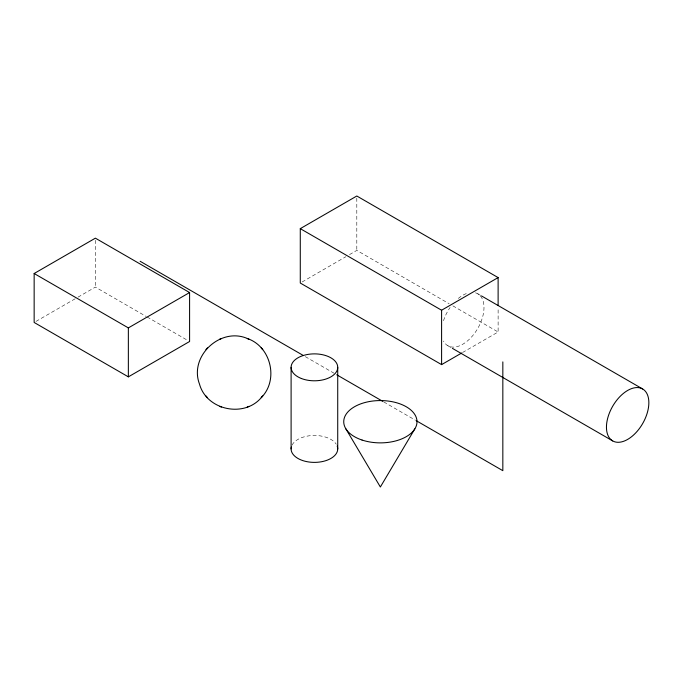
<?xml version="1.0" encoding="UTF-8"?>
<svg xmlns="http://www.w3.org/2000/svg" width="683" height="683" viewBox="0 0 683 683"><rect width="100%" height="100%" fill="white"/><g stroke="black" fill="none" stroke-linecap="round" stroke-linejoin="round"><path stroke-width="0.51" stroke-dasharray="3.42 2.56" d="M35.977 321.411L77.102 297.66M78.016 297.139L95.381 287.108L146.179 316.442M302.108 281.977L345.871 256.714M349.517 254.605L356.808 250.396L449.166 303.722M462.562 352.513L498.12 331.981L498.12 307.452M477.776 293.784L480.542 295.38M452.863 305.856L498.12 331.981M447.8 345.7L451.489 347.835M305.327 356.654L333.944 373.166M383.778 401.946L415.153 420.054M147.11 316.972L187.748 340.433M356.808 198.138L356.808 250.396M95.381 240.288L95.381 287.108M475.496 292.819A29.975 17.306 -60 0 1 476.094 331.127A29.975 17.306 -60 0 1 443.506 341.048M443.506 320.711A29.975 17.306 -60 0 1 450.088 307.487M458.284 298.428A29.975 17.306 -60 0 1 467.3 293.229M292.042 445.128A23.316 13.464 0 0 1 313.582 435.472A23.316 13.464 0 0 1 336.258 444.215"/><path stroke-width="1.02" d="M414.854 428.847L380.363 486.996L345.863 428.847M248.006 338.794C220.976 326.295 188.773 356.039 199.479 384.042C206.659 410.526 244.856 418.261 261.879 396.917M261.205 397.685C279.006 380.004 270.963 346.383 247.255 338.495M205.933 349.636L206.625 348.842M206.804 348.637L207.47 347.86M262.059 396.703L262.75 395.909M34.15 273.516L95.381 238.162L189.592 292.546L189.592 341.5L128.353 376.854L34.15 322.461L34.15 273.516L128.353 327.9L189.592 292.546M461.648 353.034L441.594 364.62L300.281 283.035L300.281 228.643L356.808 196.004L498.12 277.588L498.12 305.318M300.281 228.643L441.594 310.227L498.12 277.588M219.687 339.195L220.498 338.87M220.669 338.794L221.429 338.495M247.255 407.059L248.996 406.351M248.185 338.87L248.996 339.195M219.687 406.351L220.498 406.675M220.669 406.752L221.429 407.059M481.464 295.91L642.643 388.969A29.975 17.306 -60 0 1 633.141 435.404A29.975 17.306 -60 0 1 607.178 420.412A29.975 17.306 -60 0 1 642.643 388.969M452.411 348.364L612.668 440.885M140.135 261.273L303.483 355.587M336.71 374.771L382.856 401.408M416.075 420.591L502.833 470.672L502.833 361.896M261.205 347.86L261.879 348.637M262.059 348.842L262.75 349.636M205.933 395.909L206.625 396.703M206.804 396.917L207.47 397.685M441.594 310.227L441.594 364.62M337.726 367.334L337.726 448.919M291.103 367.334L291.103 448.919M128.353 327.9L128.353 376.854M337.197 446.059A23.316 13.464 0 0 1 315.247 462.374A23.316 13.464 0 0 1 291.334 447.006M362.041 440.04A36.634 21.156 0 0 0 416.997 421.727A36.634 21.156 0 0 0 362.041 403.405A36.634 21.156 0 0 0 362.041 440.04M301.348 378.484A23.316 13.464 0 0 0 337.675 368.291A23.316 13.464 0 0 0 304.225 355.228A23.316 13.464 0 0 0 301.348 378.484"/></g></svg>
